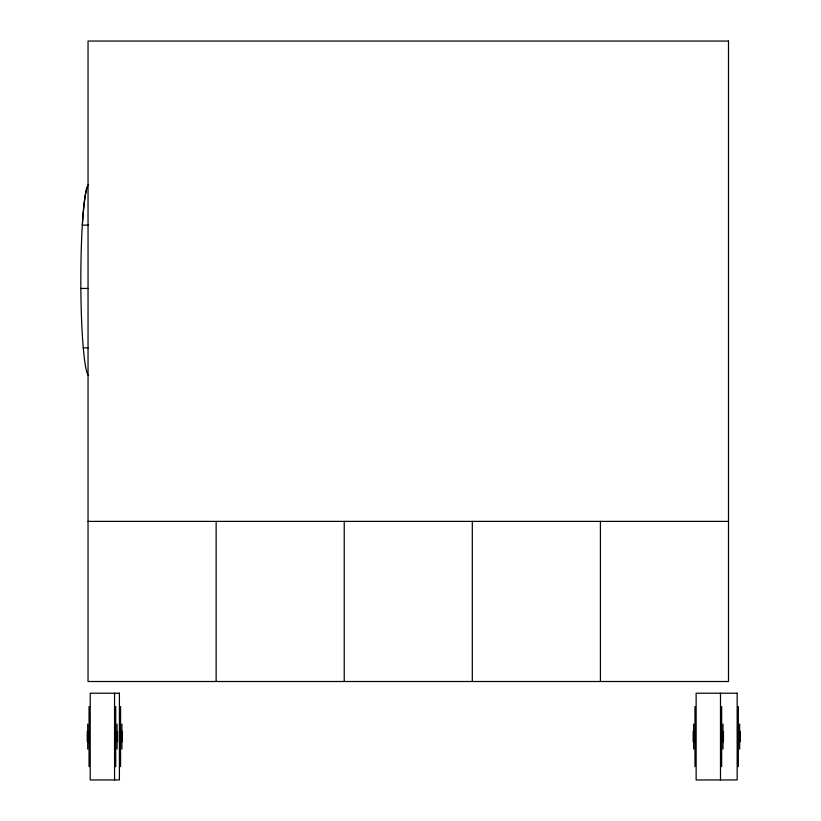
<?xml version="1.0" encoding="UTF-8"?>
<svg xmlns="http://www.w3.org/2000/svg" width="821" height="821" viewBox="0 0 821 821"><rect width="100%" height="100%" fill="white"/><g stroke="black" fill="none" stroke-linecap="round" stroke-linejoin="round"><path stroke-width="1.23" d="M88.483 225.149L82.336 225.149A95.8 8.354 90 0 1 87.016 187.557M80.858 288.448L88.237 288.448M83.27 347.837L88.186 347.837M88.042 521.386L728.494 521.386M740.142 731.419L740.142 741.753M739.67 724.05L739.67 749.121M738.336 706.563L738.336 766.609M723.465 731.419L723.465 741.753M722.993 724.05L722.993 749.121M721.659 706.563L721.659 766.609M720.489 693.222L720.489 779.95M694.977 706.563L694.977 766.609M694.145 731.419L694.145 741.753M693.642 724.05L693.642 749.121M693.17 731.419L693.17 741.753M600.408 521.386L600.408 681.502M472.311 521.386L472.311 681.502M344.225 521.386L344.225 681.502M216.139 521.386L216.139 681.502M122.38 731.419L122.38 741.753M121.908 724.05L121.908 749.121M121.395 731.419L121.395 741.753M121.334 730.998L121.334 742.174M120.574 706.563L120.574 766.609M117.536 731.419L117.536 741.753M117.064 724.05L117.064 749.121M115.73 706.563L115.73 766.609M114.56 693.222L114.56 779.95M89.048 706.563L89.048 766.609M88.216 731.419L88.216 741.753M87.714 724.05L87.714 749.121M87.242 731.419L87.242 741.753M88.452 375.536A95.8 8.354 -90 0 1 80.827 280.094A95.8 8.354 -90 0 1 88.452 184.663M728.494 41.05L88.042 41.05L88.042 681.502L728.494 681.502L728.494 41.05M119.404 693.222L90.218 693.222L90.218 779.95L119.404 779.95L119.404 693.222M737.166 693.222L696.136 693.222L696.136 779.95L737.166 779.95L737.166 693.222"/></g></svg>
